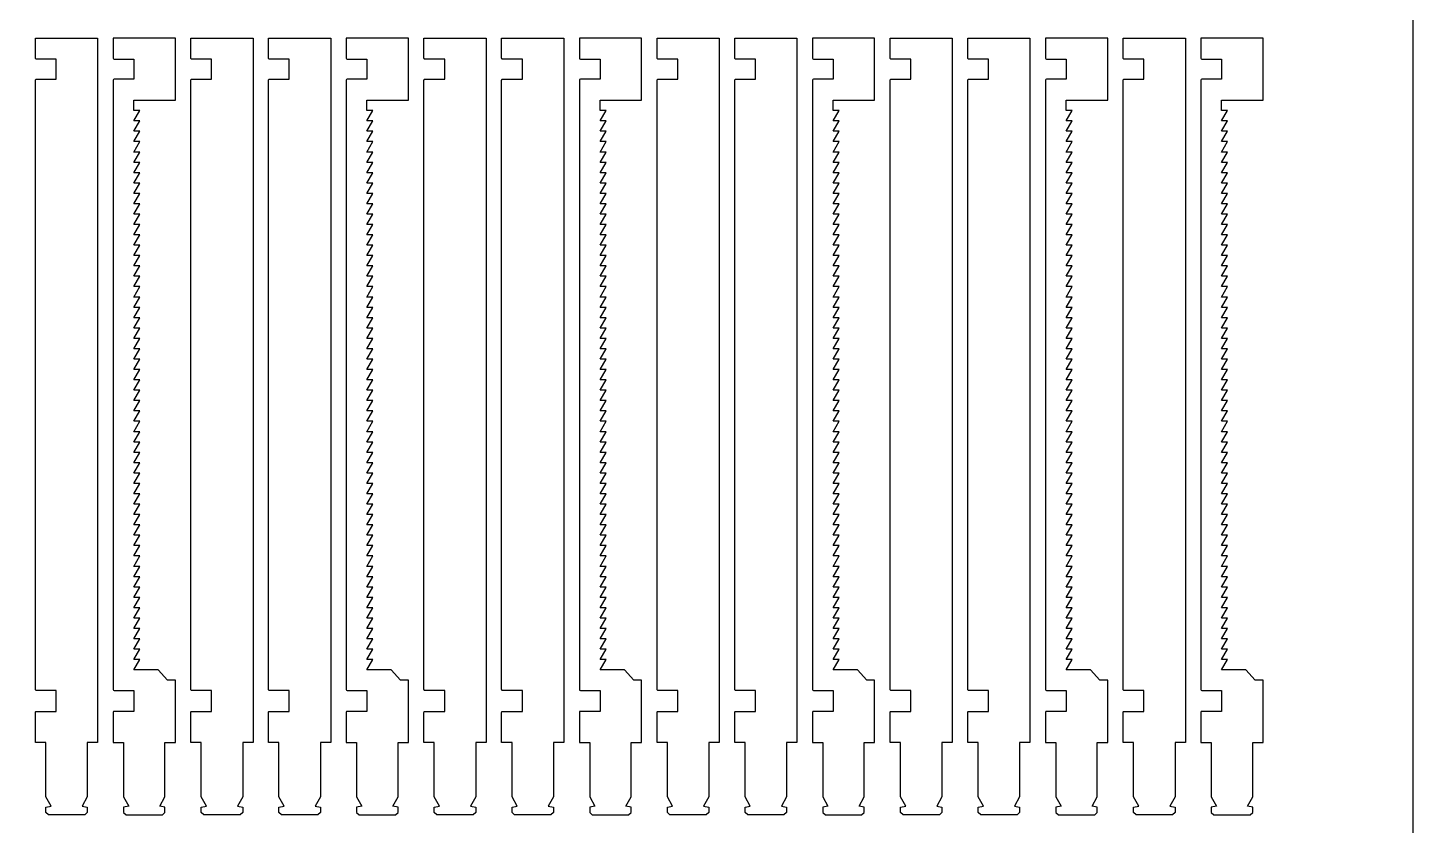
# Model space of a CAD drawing. Header units: millimetres. Extents: x 0 to 1902, y -212 to 712.
# Drawn here: x 632.5 to 900, y 290 to 444 of the extents above; entities that cross this region are included whole.
import ezdxf

# ---------------------------------------------------------------- set-up
doc = ezdxf.new("R2010")
doc.units = ezdxf.units.MM
doc.header["$MEASUREMENT"] = 0

msp = doc.modelspace()

# ---------------------------------------------------------------- linework, layer by layer
for p, q in [((661, 442), (649, 442)), ((649, 442), (649, 438.14)), ((661, 430), (661, 442)), ((706, 442), (694, 442)), ((694, 442), (694, 438.14)), ((706, 430), (706, 442)), ((751, 442), (739, 442)), ((739, 442), (739, 438.14)), ((751, 430), (751, 442)), ((796, 442), (784, 442)), ((784, 442), (784, 438.14)), ((796, 430), (796, 442)), ((841, 442), (829, 442)), ((829, 442), (829, 438.14)), ((841, 430), (841, 442)), ((871, 442), (859, 442)), ((859, 442), (859, 438.14)), ((871, 430), (871, 442)), ((649.2, 437.94), (653, 437.94)), ((653, 437.94), (653, 434.06)), ((694.2, 437.94), (698, 437.94)), ((698, 437.94), (698, 434.06)), ((739.2, 437.94), (743, 437.94)), ((743, 437.94), (743, 434.06)), ((784.2, 437.94), (788, 437.94)), ((788, 437.94), (788, 434.06)), ((829.2, 437.94), (833, 437.94)), ((833, 437.94), (833, 434.06)), ((859.2, 437.94), (863, 437.94)), ((863, 437.94), (863, 434.06)), ((649, 433.86), (649, 316.2)), ((653, 434.06), (649.2, 434.06)), ((694, 433.86), (694, 316.2)), ((698, 434.06), (694.2, 434.06)), ((739, 433.86), (739, 316.2)), ((743, 434.06), (739.2, 434.06)), ((784, 433.86), (784, 316.2)), ((788, 434.06), (784.2, 434.06)), ((829, 433.86), (829, 316.2)), ((833, 434.06), (829.2, 434.06)), ((859, 433.86), (859, 316.2)), ((863, 434.06), (859.2, 434.06)), ((653, 428), (653, 430)), ((653, 430), (661, 430)), ((653, 426), (654.15, 428)), ((654.15, 428), (653, 428)), ((698, 428), (698, 430)), ((698, 430), (706, 430)), ((698, 426), (699.15, 428)), ((699.15, 428), (698, 428)), ((743, 428), (743, 430)), ((743, 430), (751, 430)), ((743, 426), (744.15, 428)), ((744.15, 428), (743, 428)), ((788, 428), (788, 430)), ((788, 430), (796, 430)), ((788, 426), (789.15, 428)), ((789.15, 428), (788, 428)), ((833, 428), (833, 430)), ((833, 430), (841, 430)), ((833, 426), (834.15, 428)), ((834.15, 428), (833, 428)), ((863, 428), (863, 430)), ((863, 430), (871, 430)), ((863, 426), (864.15, 428)), ((864.15, 428), (863, 428)), ((653, 424), (654.15, 426)), ((654.15, 426), (653, 426)), ((698, 424), (699.15, 426)), ((699.15, 426), (698, 426)), ((743, 424), (744.15, 426)), ((744.15, 426), (743, 426)), ((788, 424), (789.15, 426)), ((789.15, 426), (788, 426)), ((833, 424), (834.15, 426)), ((834.15, 426), (833, 426)), ((863, 424), (864.15, 426)), ((864.15, 426), (863, 426)), ((653, 422), (654.15, 424)), ((654.15, 424), (653, 424)), ((698, 422), (699.15, 424)), ((699.15, 424), (698, 424)), ((743, 422), (744.15, 424)), ((744.15, 424), (743, 424)), ((788, 422), (789.15, 424)), ((789.15, 424), (788, 424)), ((833, 422), (834.15, 424)), ((834.15, 424), (833, 424)), ((863, 422), (864.15, 424)), ((864.15, 424), (863, 424)), ((653, 420), (654.15, 422)), ((654.15, 422), (653, 422)), ((653, 418), (654.15, 420)), ((654.15, 420), (653, 420)), ((698, 420), (699.15, 422)), ((699.15, 422), (698, 422)), ((698, 418), (699.15, 420)), ((699.15, 420), (698, 420)), ((743, 420), (744.15, 422)), ((744.15, 422), (743, 422)), ((743, 418), (744.15, 420)), ((744.15, 420), (743, 420)), ((788, 420), (789.15, 422)), ((789.15, 422), (788, 422)), ((788, 418), (789.15, 420)), ((789.15, 420), (788, 420)), ((833, 420), (834.15, 422)), ((834.15, 422), (833, 422)), ((833, 418), (834.15, 420)), ((834.15, 420), (833, 420)), ((863, 420), (864.15, 422)), ((864.15, 422), (863, 422)), ((863, 418), (864.15, 420)), ((864.15, 420), (863, 420)), ((653, 416), (654.15, 418)), ((654.15, 418), (653, 418)), ((698, 416), (699.15, 418)), ((699.15, 418), (698, 418)), ((743, 416), (744.15, 418)), ((744.15, 418), (743, 418)), ((788, 416), (789.15, 418)), ((789.15, 418), (788, 418)), ((833, 416), (834.15, 418)), ((834.15, 418), (833, 418)), ((863, 416), (864.15, 418)), ((864.15, 418), (863, 418)), ((653, 414), (654.15, 416)), ((654.15, 416), (653, 416)), ((698, 414), (699.15, 416)), ((699.15, 416), (698, 416)), ((743, 414), (744.15, 416)), ((744.15, 416), (743, 416)), ((788, 414), (789.15, 416)), ((789.15, 416), (788, 416)), ((833, 414), (834.15, 416)), ((834.15, 416), (833, 416)), ((863, 414), (864.15, 416)), ((864.15, 416), (863, 416)), ((653, 412), (654.15, 414)), ((654.15, 414), (653, 414)), ((653, 410), (654.15, 412)), ((654.15, 412), (653, 412)), ((698, 412), (699.15, 414)), ((699.15, 414), (698, 414)), ((698, 410), (699.15, 412)), ((699.15, 412), (698, 412)), ((743, 412), (744.15, 414)), ((744.15, 414), (743, 414)), ((743, 410), (744.15, 412)), ((744.15, 412), (743, 412)), ((788, 412), (789.15, 414)), ((789.15, 414), (788, 414)), ((788, 410), (789.15, 412)), ((789.15, 412), (788, 412)), ((833, 412), (834.15, 414)), ((834.15, 414), (833, 414)), ((833, 410), (834.15, 412)), ((834.15, 412), (833, 412)), ((863, 412), (864.15, 414)), ((864.15, 414), (863, 414)), ((863, 410), (864.15, 412)), ((864.15, 412), (863, 412)), ((653, 408), (654.15, 410)), ((654.15, 410), (653, 410)), ((698, 408), (699.15, 410)), ((699.15, 410), (698, 410)), ((743, 408), (744.15, 410)), ((744.15, 410), (743, 410)), ((788, 408), (789.15, 410)), ((789.15, 410), (788, 410)), ((833, 408), (834.15, 410)), ((834.15, 410), (833, 410)), ((863, 408), (864.15, 410)), ((864.15, 410), (863, 410)), ((653, 406), (654.15, 408)), ((654.15, 408), (653, 408)), ((698, 406), (699.15, 408)), ((699.15, 408), (698, 408)), ((743, 406), (744.15, 408)), ((744.15, 408), (743, 408)), ((788, 406), (789.15, 408)), ((789.15, 408), (788, 408)), ((833, 406), (834.15, 408)), ((834.15, 408), (833, 408)), ((863, 406), (864.15, 408)), ((864.15, 408), (863, 408)), ((653, 404), (654.15, 406)), ((654.15, 406), (653, 406)), ((653, 402), (654.15, 404)), ((654.15, 404), (653, 404)), ((698, 404), (699.15, 406)), ((699.15, 406), (698, 406)), ((698, 402), (699.15, 404)), ((699.15, 404), (698, 404)), ((743, 404), (744.15, 406)), ((744.15, 406), (743, 406)), ((743, 402), (744.15, 404)), ((744.15, 404), (743, 404)), ((788, 404), (789.15, 406)), ((789.15, 406), (788, 406)), ((788, 402), (789.15, 404)), ((789.15, 404), (788, 404)), ((833, 404), (834.15, 406)), ((834.15, 406), (833, 406)), ((833, 402), (834.15, 404)), ((834.15, 404), (833, 404)), ((863, 404), (864.15, 406)), ((864.15, 406), (863, 406)), ((863, 402), (864.15, 404)), ((864.15, 404), (863, 404)), ((653, 400), (654.15, 402)), ((654.15, 402), (653, 402)), ((698, 400), (699.15, 402)), ((699.15, 402), (698, 402)), ((743, 400), (744.15, 402)), ((744.15, 402), (743, 402)), ((788, 400), (789.15, 402)), ((789.15, 402), (788, 402)), ((833, 400), (834.15, 402)), ((834.15, 402), (833, 402)), ((863, 400), (864.15, 402)), ((864.15, 402), (863, 402)), ((653, 398), (654.15, 400)), ((654.15, 400), (653, 400)), ((698, 398), (699.15, 400)), ((699.15, 400), (698, 400)), ((743, 398), (744.15, 400)), ((744.15, 400), (743, 400)), ((788, 398), (789.15, 400)), ((789.15, 400), (788, 400)), ((833, 398), (834.15, 400)), ((834.15, 400), (833, 400)), ((863, 398), (864.15, 400)), ((864.15, 400), (863, 400)), ((653, 396), (654.15, 398)), ((654.15, 398), (653, 398)), ((653, 394), (654.15, 396)), ((654.15, 396), (653, 396)), ((698, 396), (699.15, 398)), ((699.15, 398), (698, 398)), ((698, 394), (699.15, 396)), ((699.15, 396), (698, 396)), ((743, 396), (744.15, 398)), ((744.15, 398), (743, 398)), ((743, 394), (744.15, 396)), ((744.15, 396), (743, 396)), ((788, 396), (789.15, 398)), ((789.15, 398), (788, 398)), ((788, 394), (789.15, 396)), ((789.15, 396), (788, 396)), ((833, 396), (834.15, 398)), ((834.15, 398), (833, 398)), ((833, 394), (834.15, 396)), ((834.15, 396), (833, 396)), ((863, 396), (864.15, 398)), ((864.15, 398), (863, 398)), ((863, 394), (864.15, 396)), ((864.15, 396), (863, 396)), ((653, 392), (654.15, 394)), ((654.15, 394), (653, 394)), ((698, 392), (699.15, 394)), ((699.15, 394), (698, 394)), ((743, 392), (744.15, 394)), ((744.15, 394), (743, 394)), ((788, 392), (789.15, 394)), ((789.15, 394), (788, 394)), ((833, 392), (834.15, 394)), ((834.15, 394), (833, 394)), ((863, 392), (864.15, 394)), ((864.15, 394), (863, 394)), ((653, 390), (654.15, 392)), ((654.15, 392), (653, 392)), ((698, 390), (699.15, 392)), ((699.15, 392), (698, 392)), ((743, 390), (744.15, 392)), ((744.15, 392), (743, 392)), ((788, 390), (789.15, 392)), ((789.15, 392), (788, 392)), ((833, 390), (834.15, 392)), ((834.15, 392), (833, 392)), ((863, 390), (864.15, 392)), ((864.15, 392), (863, 392)), ((653, 388), (654.15, 390)), ((654.15, 390), (653, 390)), ((653, 386), (654.15, 388)), ((654.15, 388), (653, 388)), ((698, 388), (699.15, 390)), ((699.15, 390), (698, 390)), ((698, 386), (699.15, 388)), ((699.15, 388), (698, 388)), ((743, 388), (744.15, 390)), ((744.15, 390), (743, 390)), ((743, 386), (744.15, 388)), ((744.15, 388), (743, 388)), ((788, 388), (789.15, 390)), ((789.15, 390), (788, 390)), ((788, 386), (789.15, 388)), ((789.15, 388), (788, 388)), ((833, 388), (834.15, 390)), ((834.15, 390), (833, 390)), ((833, 386), (834.15, 388)), ((834.15, 388), (833, 388)), ((863, 388), (864.15, 390)), ((864.15, 390), (863, 390)), ((863, 386), (864.15, 388)), ((864.15, 388), (863, 388)), ((653, 384), (654.15, 386)), ((654.15, 386), (653, 386)), ((698, 384), (699.15, 386)), ((699.15, 386), (698, 386)), ((743, 384), (744.15, 386)), ((744.15, 386), (743, 386)), ((788, 384), (789.15, 386)), ((789.15, 386), (788, 386)), ((833, 384), (834.15, 386)), ((834.15, 386), (833, 386)), ((863, 384), (864.15, 386)), ((864.15, 386), (863, 386)), ((653, 382), (654.15, 384)), ((654.15, 384), (653, 384)), ((698, 382), (699.15, 384)), ((699.15, 384), (698, 384)), ((743, 382), (744.15, 384)), ((744.15, 384), (743, 384)), ((788, 382), (789.15, 384)), ((789.15, 384), (788, 384)), ((833, 382), (834.15, 384)), ((834.15, 384), (833, 384)), ((863, 382), (864.15, 384)), ((864.15, 384), (863, 384)), ((653, 380), (654.15, 382)), ((654.15, 382), (653, 382)), ((653, 378), (654.15, 380)), ((654.15, 380), (653, 380)), ((698, 380), (699.15, 382)), ((699.15, 382), (698, 382)), ((698, 378), (699.15, 380)), ((699.15, 380), (698, 380)), ((743, 380), (744.15, 382)), ((744.15, 382), (743, 382)), ((743, 378), (744.15, 380)), ((744.15, 380), (743, 380)), ((788, 380), (789.15, 382)), ((789.15, 382), (788, 382)), ((788, 378), (789.15, 380)), ((789.15, 380), (788, 380)), ((833, 380), (834.15, 382)), ((834.15, 382), (833, 382)), ((833, 378), (834.15, 380)), ((834.15, 380), (833, 380)), ((863, 380), (864.15, 382)), ((864.15, 382), (863, 382)), ((863, 378), (864.15, 380)), ((864.15, 380), (863, 380)), ((653, 376), (654.15, 378)), ((654.15, 378), (653, 378)), ((698, 376), (699.15, 378)), ((699.15, 378), (698, 378)), ((743, 376), (744.15, 378)), ((744.15, 378), (743, 378)), ((788, 376), (789.15, 378)), ((789.15, 378), (788, 378)), ((833, 376), (834.15, 378)), ((834.15, 378), (833, 378)), ((863, 376), (864.15, 378)), ((864.15, 378), (863, 378)), ((653, 374), (654.15, 376)), ((654.15, 376), (653, 376)), ((698, 374), (699.15, 376)), ((699.15, 376), (698, 376)), ((743, 374), (744.15, 376)), ((744.15, 376), (743, 376)), ((788, 374), (789.15, 376)), ((789.15, 376), (788, 376)), ((833, 374), (834.15, 376)), ((834.15, 376), (833, 376)), ((863, 374), (864.15, 376)), ((864.15, 376), (863, 376)), ((653, 372), (654.15, 374)), ((654.15, 374), (653, 374)), ((653, 370), (654.15, 372)), ((654.15, 372), (653, 372)), ((698, 372), (699.15, 374)), ((699.15, 374), (698, 374)), ((698, 370), (699.15, 372)), ((699.15, 372), (698, 372)), ((743, 372), (744.15, 374)), ((744.15, 374), (743, 374)), ((743, 370), (744.15, 372)), ((744.15, 372), (743, 372)), ((788, 372), (789.15, 374)), ((789.15, 374), (788, 374)), ((788, 370), (789.15, 372)), ((789.15, 372), (788, 372)), ((833, 372), (834.15, 374)), ((834.15, 374), (833, 374)), ((833, 370), (834.15, 372)), ((834.15, 372), (833, 372)), ((863, 372), (864.15, 374)), ((864.15, 374), (863, 374)), ((863, 370), (864.15, 372)), ((864.15, 372), (863, 372)), ((653, 368), (654.15, 370)), ((654.15, 370), (653, 370)), ((698, 368), (699.15, 370)), ((699.15, 370), (698, 370)), ((743, 368), (744.15, 370)), ((744.15, 370), (743, 370)), ((788, 368), (789.15, 370)), ((789.15, 370), (788, 370)), ((833, 368), (834.15, 370)), ((834.15, 370), (833, 370)), ((863, 368), (864.15, 370)), ((864.15, 370), (863, 370)), ((653, 366), (654.15, 368)), ((654.15, 368), (653, 368)), ((698, 366), (699.15, 368)), ((699.15, 368), (698, 368)), ((743, 366), (744.15, 368)), ((744.15, 368), (743, 368)), ((788, 366), (789.15, 368)), ((789.15, 368), (788, 368)), ((833, 366), (834.15, 368)), ((834.15, 368), (833, 368)), ((863, 366), (864.15, 368)), ((864.15, 368), (863, 368)), ((653, 364), (654.15, 366)), ((654.15, 366), (653, 366)), ((653, 362), (654.15, 364)), ((654.15, 364), (653, 364)), ((698, 364), (699.15, 366)), ((699.15, 366), (698, 366)), ((698, 362), (699.15, 364)), ((699.15, 364), (698, 364)), ((743, 364), (744.15, 366)), ((744.15, 366), (743, 366)), ((743, 362), (744.15, 364)), ((744.15, 364), (743, 364)), ((788, 364), (789.15, 366)), ((789.15, 366), (788, 366)), ((788, 362), (789.15, 364)), ((789.15, 364), (788, 364)), ((833, 364), (834.15, 366)), ((834.15, 366), (833, 366)), ((833, 362), (834.15, 364)), ((834.15, 364), (833, 364)), ((863, 364), (864.15, 366)), ((864.15, 366), (863, 366)), ((863, 362), (864.15, 364)), ((864.15, 364), (863, 364)), ((653, 360), (654.15, 362)), ((654.15, 362), (653, 362)), ((698, 360), (699.15, 362)), ((699.15, 362), (698, 362)), ((743, 360), (744.15, 362)), ((744.15, 362), (743, 362)), ((788, 360), (789.15, 362)), ((789.15, 362), (788, 362)), ((833, 360), (834.15, 362)), ((834.15, 362), (833, 362)), ((863, 360), (864.15, 362)), ((864.15, 362), (863, 362)), ((653, 358), (654.15, 360)), ((654.15, 360), (653, 360)), ((698, 358), (699.15, 360)), ((699.15, 360), (698, 360)), ((743, 358), (744.15, 360)), ((744.15, 360), (743, 360)), ((788, 358), (789.15, 360)), ((789.15, 360), (788, 360)), ((833, 358), (834.15, 360)), ((834.15, 360), (833, 360)), ((863, 358), (864.15, 360)), ((864.15, 360), (863, 360)), ((653, 356), (654.15, 358)), ((654.15, 358), (653, 358)), ((653, 354), (654.15, 356)), ((654.15, 356), (653, 356)), ((698, 356), (699.15, 358)), ((699.15, 358), (698, 358)), ((698, 354), (699.15, 356)), ((699.15, 356), (698, 356)), ((743, 356), (744.15, 358)), ((744.15, 358), (743, 358)), ((743, 354), (744.15, 356)), ((744.15, 356), (743, 356)), ((788, 356), (789.15, 358)), ((789.15, 358), (788, 358)), ((788, 354), (789.15, 356)), ((789.15, 356), (788, 356)), ((833, 356), (834.15, 358)), ((834.15, 358), (833, 358)), ((833, 354), (834.15, 356)), ((834.15, 356), (833, 356)), ((863, 356), (864.15, 358)), ((864.15, 358), (863, 358)), ((863, 354), (864.15, 356)), ((864.15, 356), (863, 356)), ((653, 352), (654.15, 354)), ((654.15, 354), (653, 354)), ((698, 352), (699.15, 354)), ((699.15, 354), (698, 354)), ((743, 352), (744.15, 354)), ((744.15, 354), (743, 354)), ((788, 352), (789.15, 354)), ((789.15, 354), (788, 354)), ((833, 352), (834.15, 354)), ((834.15, 354), (833, 354)), ((863, 352), (864.15, 354)), ((864.15, 354), (863, 354)), ((653, 350), (654.15, 352)), ((654.15, 352), (653, 352)), ((698, 350), (699.15, 352)), ((699.15, 352), (698, 352)), ((743, 350), (744.15, 352)), ((744.15, 352), (743, 352)), ((788, 350), (789.15, 352)), ((789.15, 352), (788, 352)), ((833, 350), (834.15, 352)), ((834.15, 352), (833, 352)), ((863, 350), (864.15, 352)), ((864.15, 352), (863, 352)), ((653, 348), (654.15, 350)), ((654.15, 350), (653, 350)), ((653, 346), (654.15, 348)), ((654.15, 348), (653, 348)), ((698, 348), (699.15, 350)), ((699.15, 350), (698, 350)), ((698, 346), (699.15, 348)), ((699.15, 348), (698, 348)), ((743, 348), (744.15, 350)), ((744.15, 350), (743, 350)), ((743, 346), (744.15, 348)), ((744.15, 348), (743, 348)), ((788, 348), (789.15, 350)), ((789.15, 350), (788, 350)), ((788, 346), (789.15, 348)), ((789.15, 348), (788, 348)), ((833, 348), (834.15, 350)), ((834.15, 350), (833, 350)), ((833, 346), (834.15, 348)), ((834.15, 348), (833, 348)), ((863, 348), (864.15, 350)), ((864.15, 350), (863, 350)), ((863, 346), (864.15, 348)), ((864.15, 348), (863, 348)), ((653, 344), (654.15, 346)), ((654.15, 346), (653, 346)), ((698, 344), (699.15, 346)), ((699.15, 346), (698, 346)), ((743, 344), (744.15, 346)), ((744.15, 346), (743, 346)), ((788, 344), (789.15, 346)), ((789.15, 346), (788, 346)), ((833, 344), (834.15, 346)), ((834.15, 346), (833, 346)), ((863, 344), (864.15, 346)), ((864.15, 346), (863, 346)), ((653, 342), (654.15, 344)), ((654.15, 344), (653, 344)), ((698, 342), (699.15, 344)), ((699.15, 344), (698, 344)), ((743, 342), (744.15, 344)), ((744.15, 344), (743, 344)), ((788, 342), (789.15, 344)), ((789.15, 344), (788, 344)), ((833, 342), (834.15, 344)), ((834.15, 344), (833, 344)), ((863, 342), (864.15, 344)), ((864.15, 344), (863, 344)), ((653, 340), (654.15, 342)), ((654.15, 342), (653, 342)), ((653, 338), (654.15, 340)), ((654.15, 340), (653, 340)), ((698, 340), (699.15, 342)), ((699.15, 342), (698, 342)), ((698, 338), (699.15, 340)), ((699.15, 340), (698, 340)), ((743, 340), (744.15, 342)), ((744.15, 342), (743, 342)), ((743, 338), (744.15, 340)), ((744.15, 340), (743, 340)), ((788, 340), (789.15, 342)), ((789.15, 342), (788, 342)), ((788, 338), (789.15, 340)), ((789.15, 340), (788, 340)), ((833, 340), (834.15, 342)), ((834.15, 342), (833, 342)), ((833, 338), (834.15, 340)), ((834.15, 340), (833, 340)), ((863, 340), (864.15, 342)), ((864.15, 342), (863, 342)), ((863, 338), (864.15, 340)), ((864.15, 340), (863, 340)), ((653, 336), (654.15, 338)), ((654.15, 338), (653, 338)), ((698, 336), (699.15, 338)), ((699.15, 338), (698, 338)), ((743, 336), (744.15, 338)), ((744.15, 338), (743, 338)), ((788, 336), (789.15, 338)), ((789.15, 338), (788, 338)), ((833, 336), (834.15, 338)), ((834.15, 338), (833, 338)), ((863, 336), (864.15, 338)), ((864.15, 338), (863, 338)), ((653, 334), (654.15, 336)), ((654.15, 336), (653, 336)), ((698, 334), (699.15, 336)), ((699.15, 336), (698, 336)), ((743, 334), (744.15, 336)), ((744.15, 336), (743, 336)), ((788, 334), (789.15, 336)), ((789.15, 336), (788, 336)), ((833, 334), (834.15, 336)), ((834.15, 336), (833, 336)), ((863, 334), (864.15, 336)), ((864.15, 336), (863, 336)), ((653, 332), (654.15, 334)), ((654.15, 334), (653, 334)), ((653, 330), (654.15, 332)), ((654.15, 332), (653, 332)), ((698, 332), (699.15, 334)), ((699.15, 334), (698, 334)), ((698, 330), (699.15, 332)), ((699.15, 332), (698, 332)), ((743, 332), (744.15, 334)), ((744.15, 334), (743, 334)), ((743, 330), (744.15, 332)), ((744.15, 332), (743, 332)), ((788, 332), (789.15, 334)), ((789.15, 334), (788, 334)), ((788, 330), (789.15, 332)), ((789.15, 332), (788, 332)), ((833, 332), (834.15, 334)), ((834.15, 334), (833, 334)), ((833, 330), (834.15, 332)), ((834.15, 332), (833, 332)), ((863, 332), (864.15, 334)), ((864.15, 334), (863, 334)), ((863, 330), (864.15, 332)), ((864.15, 332), (863, 332)), ((653, 328), (654.15, 330)), ((654.15, 330), (653, 330)), ((698, 328), (699.15, 330)), ((699.15, 330), (698, 330)), ((743, 328), (744.15, 330)), ((744.15, 330), (743, 330)), ((788, 328), (789.15, 330)), ((789.15, 330), (788, 330)), ((833, 328), (834.15, 330)), ((834.15, 330), (833, 330)), ((863, 328), (864.15, 330)), ((864.15, 330), (863, 330)), ((653, 326), (654.15, 328)), ((654.15, 328), (653, 328)), ((698, 326), (699.15, 328)), ((699.15, 328), (698, 328)), ((743, 326), (744.15, 328)), ((744.15, 328), (743, 328)), ((788, 326), (789.15, 328)), ((789.15, 328), (788, 328)), ((833, 326), (834.15, 328)), ((834.15, 328), (833, 328)), ((863, 326), (864.15, 328)), ((864.15, 328), (863, 328)), ((653, 324), (654.15, 326)), ((654.15, 326), (653, 326)), ((653, 322), (654.15, 324)), ((654.15, 324), (653, 324)), ((698, 324), (699.15, 326)), ((699.15, 326), (698, 326)), ((698, 322), (699.15, 324)), ((699.15, 324), (698, 324)), ((743, 324), (744.15, 326)), ((744.15, 326), (743, 326)), ((743, 322), (744.15, 324)), ((744.15, 324), (743, 324)), ((788, 324), (789.15, 326)), ((789.15, 326), (788, 326)), ((788, 322), (789.15, 324)), ((789.15, 324), (788, 324)), ((833, 324), (834.15, 326)), ((834.15, 326), (833, 326)), ((833, 322), (834.15, 324)), ((834.15, 324), (833, 324)), ((863, 324), (864.15, 326)), ((864.15, 326), (863, 326)), ((863, 322), (864.15, 324)), ((864.15, 324), (863, 324)), ((653, 320), (654.15, 322)), ((654.15, 322), (653, 322)), ((698, 320), (699.15, 322)), ((699.15, 322), (698, 322)), ((743, 320), (744.15, 322)), ((744.15, 322), (743, 322)), ((788, 320), (789.15, 322)), ((789.15, 322), (788, 322)), ((833, 320), (834.15, 322)), ((834.15, 322), (833, 322)), ((863, 320), (864.15, 322)), ((864.15, 322), (863, 322)), ((655.5, 320), (653, 320)), ((656, 320), (655.5, 320)), ((657.7, 320), (656, 320)), ((659.5, 318), (657.7, 320)), ((700.5, 320), (698, 320)), ((701, 320), (700.5, 320)), ((702.7, 320), (701, 320)), ((704.5, 318), (702.7, 320)), ((745.5, 320), (743, 320)), ((746, 320), (745.5, 320)), ((747.7, 320), (746, 320)), ((749.5, 318), (747.7, 320)), ((790.5, 320), (788, 320)), ((791, 320), (790.5, 320)), ((792.7, 320), (791, 320)), ((794.5, 318), (792.7, 320)), ((835.5, 320), (833, 320)), ((836, 320), (835.5, 320)), ((837.7, 320), (836, 320)), ((839.5, 318), (837.7, 320)), ((865.5, 320), (863, 320)), ((866, 320), (865.5, 320)), ((867.7, 320), (866, 320)), ((869.5, 318), (867.7, 320)), ((649.2, 316), (653, 316)), ((653, 316), (653, 312)), ((661, 318), (659.5, 318)), ((661, 306), (661, 318)), ((694.2, 316), (698, 316)), ((698, 316), (698, 312)), ((706, 318), (704.5, 318)), ((706, 306), (706, 318)), ((739.2, 316), (743, 316)), ((743, 316), (743, 312)), ((751, 318), (749.5, 318)), ((751, 306), (751, 318)), ((784.2, 316), (788, 316)), ((788, 316), (788, 312)), ((796, 318), (794.5, 318)), ((796, 306), (796, 318)), ((829.2, 316), (833, 316)), ((833, 316), (833, 312)), ((841, 318), (839.5, 318)), ((841, 306), (841, 318)), ((859.2, 316), (863, 316)), ((863, 316), (863, 312)), ((871, 318), (869.5, 318)), ((871, 306), (871, 318)), ((649, 311.8), (649, 306)), ((653, 312), (649.2, 312)), ((694, 311.8), (694, 306)), ((698, 312), (694.2, 312)), ((739, 311.8), (739, 306)), ((743, 312), (739.2, 312)), ((784, 311.8), (784, 306)), ((788, 312), (784.2, 312)), ((829, 311.8), (829, 306)), ((833, 312), (829.2, 312)), ((859, 311.8), (859, 306)), ((863, 312), (859.2, 312)), ((649, 306), (651, 306)), ((651, 306), (651, 295.5)), ((659, 306), (661, 306)), ((659, 295.5), (659, 306)), ((694, 306), (696, 306)), ((696, 306), (696, 295.5)), ((704, 306), (706, 306)), ((704, 295.5), (704, 306)), ((739, 306), (741, 306)), ((741, 306), (741, 295.5)), ((749, 306), (751, 306)), ((749, 295.5), (749, 306)), ((784, 306), (786, 306)), ((786, 306), (786, 295.5)), ((794, 306), (796, 306)), ((794, 295.5), (794, 306)), ((829, 306), (831, 306)), ((831, 306), (831, 295.5)), ((839, 306), (841, 306)), ((839, 295.5), (839, 306)), ((859, 306), (861, 306)), ((861, 306), (861, 295.5)), ((869, 306), (871, 306)), ((869, 295.5), (869, 306)), ((651, 295.5), (652, 293.7)), ((658, 293.7), (659, 295.5)), ((696, 295.5), (697, 293.7)), ((703, 293.7), (704, 295.5)), ((741, 295.5), (742, 293.7)), ((748, 293.7), (749, 295.5)), ((786, 295.5), (787, 293.7)), ((793, 293.7), (794, 295.5)), ((831, 295.5), (832, 293.7)), ((838, 293.7), (839, 295.5)), ((861, 295.5), (862, 293.7)), ((868, 293.7), (869, 295.5)), ((652, 293.7), (651, 293.5)), ((651, 293.5), (651, 292.5)), ((651, 292.5), (651.5, 292)), ((651.5, 292), (658.5, 292)), ((659, 293.5), (658, 293.7)), ((658.5, 292), (659, 292.5)), ((659, 292.5), (659, 293.5)), ((697, 293.7), (696, 293.5)), ((696, 293.5), (696, 292.5)), ((696, 292.5), (696.5, 292)), ((696.5, 292), (703.5, 292)), ((704, 293.5), (703, 293.7)), ((703.5, 292), (704, 292.5)), ((704, 292.5), (704, 293.5)), ((742, 293.7), (741, 293.5)), ((741, 293.5), (741, 292.5)), ((741, 292.5), (741.5, 292)), ((741.5, 292), (748.5, 292)), ((749, 293.5), (748, 293.7)), ((748.5, 292), (749, 292.5)), ((749, 292.5), (749, 293.5)), ((787, 293.7), (786, 293.5)), ((786, 293.5), (786, 292.5)), ((786, 292.5), (786.5, 292)), ((786.5, 292), (793.5, 292)), ((794, 293.5), (793, 293.7)), ((793.5, 292), (794, 292.5)), ((794, 292.5), (794, 293.5)), ((832, 293.7), (831, 293.5)), ((831, 293.5), (831, 292.5)), ((831, 292.5), (831.5, 292)), ((831.5, 292), (838.5, 292)), ((839, 293.5), (838, 293.7)), ((838.5, 292), (839, 292.5)), ((839, 292.5), (839, 293.5)), ((862, 293.7), (861, 293.5)), ((861, 293.5), (861, 292.5)), ((861, 292.5), (861.5, 292)), ((861.5, 292), (868.5, 292)), ((869, 293.5), (868, 293.7)), ((868.5, 292), (869, 292.5)), ((869, 292.5), (869, 293.5))]:
    msp.add_line(p, q)
at = {"linetype": 'Continuous'}
msp.add_lwpolyline([(0, 0), (900, 0), (900, 600), (0, 600)], close=True, dxfattribs=at)
for points in [[(634, 433.86, -0.414214), (634.2, 434.06), (638, 434.06), (638, 437.94), (634.2, 437.94, -0.414214), (634, 438.14), (634, 442), (646, 442), (646, 306), (644, 306), (644, 295.5), (643, 293.7), (644, 293.5), (644, 292.5), (643.5, 292), (636.5, 292), (636, 292.5), (636, 293.5), (637, 293.7), (636, 295.5), (636, 306), (634, 306), (634, 311.8, -0.414214), (634.2, 312), (638, 312), (638, 316), (634.2, 316, -0.414214), (634, 316.2)], [(664, 433.86, -0.414214), (664.2, 434.06), (668, 434.06), (668, 437.94), (664.2, 437.94, -0.414214), (664, 438.14), (664, 442), (676, 442), (676, 306), (674, 306), (674, 295.5), (673, 293.7), (674, 293.5), (674, 292.5), (673.5, 292), (666.5, 292), (666, 292.5), (666, 293.5), (667, 293.7), (666, 295.5), (666, 306), (664, 306), (664, 311.8, -0.414214), (664.2, 312), (668, 312), (668, 316), (664.2, 316, -0.414214), (664, 316.2)], [(679, 433.86, -0.414214), (679.2, 434.06), (683, 434.06), (683, 437.94), (679.2, 437.94, -0.414214), (679, 438.14), (679, 442), (691, 442), (691, 306), (689, 306), (689, 295.5), (688, 293.7), (689, 293.5), (689, 292.5), (688.5, 292), (681.5, 292), (681, 292.5), (681, 293.5), (682, 293.7), (681, 295.5), (681, 306), (679, 306), (679, 311.8, -0.414214), (679.2, 312), (683, 312), (683, 316), (679.2, 316, -0.414214), (679, 316.2)], [(709, 433.86, -0.414214), (709.2, 434.06), (713, 434.06), (713, 437.94), (709.2, 437.94, -0.414214), (709, 438.14), (709, 442), (721, 442), (721, 306), (719, 306), (719, 295.5), (718, 293.7), (719, 293.5), (719, 292.5), (718.5, 292), (711.5, 292), (711, 292.5), (711, 293.5), (712, 293.7), (711, 295.5), (711, 306), (709, 306), (709, 311.8, -0.414214), (709.2, 312), (713, 312), (713, 316), (709.2, 316, -0.414214), (709, 316.2)], [(724, 433.86, -0.414214), (724.2, 434.06), (728, 434.06), (728, 437.94), (724.2, 437.94, -0.414214), (724, 438.14), (724, 442), (736, 442), (736, 306), (734, 306), (734, 295.5), (733, 293.7), (734, 293.5), (734, 292.5), (733.5, 292), (726.5, 292), (726, 292.5), (726, 293.5), (727, 293.7), (726, 295.5), (726, 306), (724, 306), (724, 311.8, -0.414214), (724.2, 312), (728, 312), (728, 316), (724.2, 316, -0.414214), (724, 316.2)], [(754, 433.86, -0.414214), (754.2, 434.06), (758, 434.06), (758, 437.94), (754.2, 437.94, -0.414214), (754, 438.14), (754, 442), (766, 442), (766, 306), (764, 306), (764, 295.5), (763, 293.7), (764, 293.5), (764, 292.5), (763.5, 292), (756.5, 292), (756, 292.5), (756, 293.5), (757, 293.7), (756, 295.5), (756, 306), (754, 306), (754, 311.8, -0.414214), (754.2, 312), (758, 312), (758, 316), (754.2, 316, -0.414214), (754, 316.2)], [(769, 433.86, -0.414214), (769.2, 434.06), (773, 434.06), (773, 437.94), (769.2, 437.94, -0.414214), (769, 438.14), (769, 442), (781, 442), (781, 306), (779, 306), (779, 295.5), (778, 293.7), (779, 293.5), (779, 292.5), (778.5, 292), (771.5, 292), (771, 292.5), (771, 293.5), (772, 293.7), (771, 295.5), (771, 306), (769, 306), (769, 311.8, -0.414214), (769.2, 312), (773, 312), (773, 316), (769.2, 316, -0.414214), (769, 316.2)], [(799, 433.86, -0.414214), (799.2, 434.06), (803, 434.06), (803, 437.94), (799.2, 437.94, -0.414214), (799, 438.14), (799, 442), (811, 442), (811, 306), (809, 306), (809, 295.5), (808, 293.7), (809, 293.5), (809, 292.5), (808.5, 292), (801.5, 292), (801, 292.5), (801, 293.5), (802, 293.7), (801, 295.5), (801, 306), (799, 306), (799, 311.8, -0.414214), (799.2, 312), (803, 312), (803, 316), (799.2, 316, -0.414214), (799, 316.2)], [(814, 433.86, -0.414214), (814.2, 434.06), (818, 434.06), (818, 437.94), (814.2, 437.94, -0.414214), (814, 438.14), (814, 442), (826, 442), (826, 306), (824, 306), (824, 295.5), (823, 293.7), (824, 293.5), (824, 292.5), (823.5, 292), (816.5, 292), (816, 292.5), (816, 293.5), (817, 293.7), (816, 295.5), (816, 306), (814, 306), (814, 311.8, -0.414214), (814.2, 312), (818, 312), (818, 316), (814.2, 316, -0.414214), (814, 316.2)], [(844, 433.86, -0.414214), (844.2, 434.06), (848, 434.06), (848, 437.94), (844.2, 437.94, -0.414214), (844, 438.14), (844, 442), (856, 442), (856, 306), (854, 306), (854, 295.5), (853, 293.7), (854, 293.5), (854, 292.5), (853.5, 292), (846.5, 292), (846, 292.5), (846, 293.5), (847, 293.7), (846, 295.5), (846, 306), (844, 306), (844, 311.8, -0.414214), (844.2, 312), (848, 312), (848, 316), (844.2, 316, -0.414214), (844, 316.2)]]:
    msp.add_lwpolyline(points, format="xyb", close=True)
for centre, start, end in [((649.2, 438.14), 180, 270), ((694.2, 438.14), 180, 270), ((739.2, 438.14), 180, 270), ((784.2, 438.14), 180, 270), ((829.2, 438.14), 180, 270), ((859.2, 438.14), 180, 270), ((649.2, 433.86), 90, 180), ((694.2, 433.86), 90, 180), ((739.2, 433.86), 90, 180), ((784.2, 433.86), 90, 180), ((829.2, 433.86), 90, 180), ((859.2, 433.86), 90, 180), ((649.2, 316.2), 180, 270), ((694.2, 316.2), 180, 270), ((739.2, 316.2), 180, 270), ((784.2, 316.2), 180, 270), ((829.2, 316.2), 180, 270), ((859.2, 316.2), 180, 270), ((649.2, 311.8), 90, 180), ((694.2, 311.8), 90, 180), ((739.2, 311.8), 90, 180), ((784.2, 311.8), 90, 180), ((829.2, 311.8), 90, 180), ((859.2, 311.8), 90, 180)]:
    msp.add_arc(centre, 0.2, start, end)

doc.saveas('drawing.dxf')
